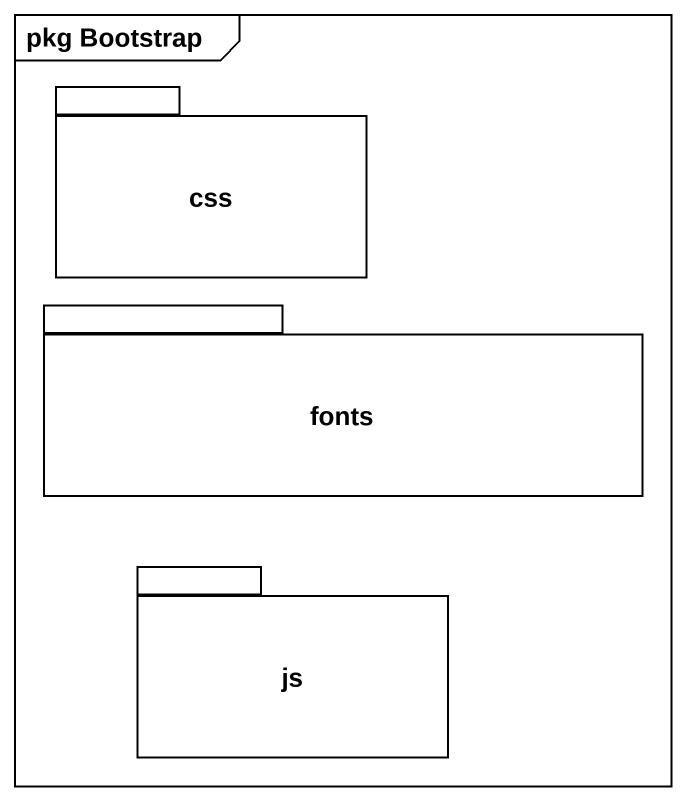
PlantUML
@startuml
mainframe pkg Bootstrap
package css {
}
package fonts {
}
package js {
}
@enduml
